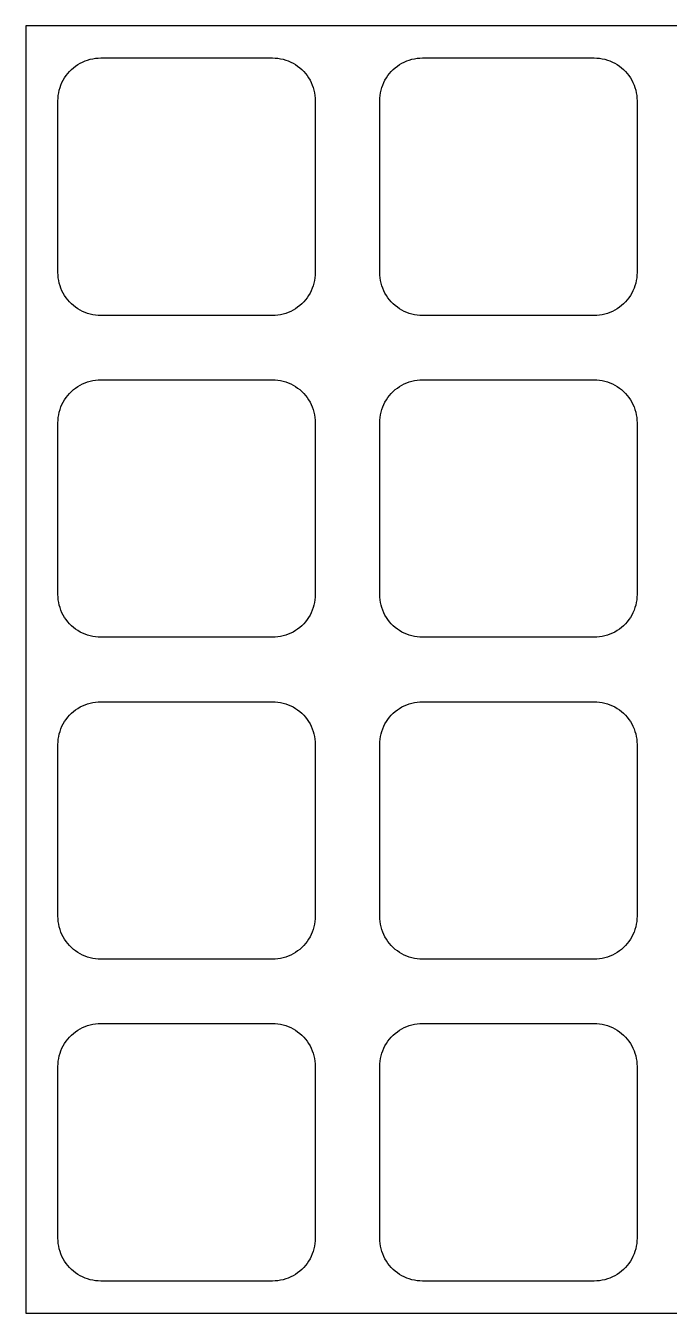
# Model space of a CAD drawing. Header units: metres. Extents: x 0 to 120, y 58 to 118.
# Drawn here: x 0 to 30, y 58 to 118 of the extents above; entities that cross this region are included whole.
import ezdxf

# ---------------------------------------------------------------- set-up
doc = ezdxf.new("R2010")
doc.units = ezdxf.units.M

msp = doc.modelspace()

# ---------------------------------------------------------------- linework, layer by layer
for p, q in [((120, 118), (0, 118)), ((0, 118), (0, 58)), ((2.76375, 116.36), (2.88196, 116.402)), ((2.88196, 116.402), (3.00261, 116.437)), ((3.00261, 116.437), (3.12523, 116.465)), ((3.12523, 116.465), (3.24933, 116.484)), ((3.24933, 116.484), (3.3744, 116.496)), ((3.3744, 116.496), (3.5, 116.5)), ((3.5, 116.5), (11.5, 116.5)), ((11.5, 116.5), (11.6256, 116.496)), ((11.6256, 116.496), (11.7507, 116.484)), ((11.7507, 116.484), (11.8748, 116.465)), ((11.8748, 116.465), (11.9974, 116.437)), ((11.9974, 116.437), (12.118, 116.402)), ((12.118, 116.402), (12.2362, 116.36)), ((17.7637, 116.36), (17.882, 116.402)), ((17.882, 116.402), (18.0026, 116.437)), ((18.0026, 116.437), (18.1252, 116.465)), ((18.1252, 116.465), (18.2493, 116.484)), ((18.2493, 116.484), (18.3744, 116.496)), ((18.3744, 116.496), (18.5, 116.5)), ((18.5, 116.5), (26.5, 116.5)), ((26.5, 116.5), (26.6256, 116.496)), ((26.6256, 116.496), (26.7507, 116.484)), ((26.7507, 116.484), (26.8748, 116.465)), ((26.8748, 116.465), (26.9974, 116.437)), ((26.9974, 116.437), (27.118, 116.402)), ((27.118, 116.402), (27.2362, 116.36)), ((1.95897, 115.775), (2.04205, 115.869)), ((2.04205, 115.869), (2.13091, 115.958)), ((2.13091, 115.958), (2.22514, 116.041)), ((2.22514, 116.041), (2.32442, 116.118)), ((2.32442, 116.118), (2.42834, 116.189)), ((2.42834, 116.189), (2.53648, 116.253)), ((2.53648, 116.253), (2.64844, 116.31)), ((2.64844, 116.31), (2.76375, 116.36)), ((12.2362, 116.36), (12.3515, 116.31)), ((12.3515, 116.31), (12.4635, 116.253)), ((12.4635, 116.253), (12.5716, 116.189)), ((12.5716, 116.189), (12.6756, 116.118)), ((12.6756, 116.118), (12.7748, 116.041)), ((12.7748, 116.041), (12.8691, 115.958)), ((12.8691, 115.958), (12.9579, 115.869)), ((12.9579, 115.869), (13.041, 115.775)), ((16.959, 115.775), (17.0421, 115.869)), ((17.0421, 115.869), (17.1309, 115.958)), ((17.1309, 115.958), (17.2251, 116.041)), ((17.2251, 116.041), (17.3244, 116.118)), ((17.3244, 116.118), (17.4283, 116.189)), ((17.4283, 116.189), (17.5365, 116.253)), ((17.5365, 116.253), (17.6484, 116.31)), ((17.6484, 116.31), (17.7637, 116.36)), ((27.2362, 116.36), (27.3515, 116.31)), ((27.3515, 116.31), (27.4635, 116.253)), ((27.4635, 116.253), (27.5716, 116.189)), ((27.5716, 116.189), (27.6756, 116.118)), ((27.6756, 116.118), (27.7748, 116.041)), ((27.7748, 116.041), (27.8691, 115.958)), ((27.8691, 115.958), (27.9579, 115.869)), ((27.9579, 115.869), (28.041, 115.775)), ((1.59789, 115.118), (1.64044, 115.236)), ((1.64044, 115.236), (1.69034, 115.352)), ((1.69034, 115.352), (1.74738, 115.464)), ((1.74738, 115.464), (1.81134, 115.572)), ((1.81134, 115.572), (1.88196, 115.676)), ((1.88196, 115.676), (1.95897, 115.775)), ((13.041, 115.775), (13.118, 115.676)), ((13.118, 115.676), (13.1886, 115.572)), ((13.1886, 115.572), (13.2526, 115.464)), ((13.2526, 115.464), (13.3096, 115.352)), ((13.3096, 115.352), (13.3595, 115.236)), ((13.3595, 115.236), (13.4021, 115.118)), ((16.5979, 115.118), (16.6404, 115.236)), ((16.6404, 115.236), (16.6903, 115.352)), ((16.6903, 115.352), (16.7474, 115.464)), ((16.7474, 115.464), (16.8113, 115.572)), ((16.8113, 115.572), (16.882, 115.676)), ((16.882, 115.676), (16.959, 115.775)), ((28.041, 115.775), (28.118, 115.676)), ((28.118, 115.676), (28.1886, 115.572)), ((28.1886, 115.572), (28.2526, 115.464)), ((28.2526, 115.464), (28.3096, 115.352)), ((28.3096, 115.352), (28.3595, 115.236)), ((28.3595, 115.236), (28.4021, 115.118)), ((1.5, 114.5), (1.50394, 114.626)), ((1.50394, 114.626), (1.51576, 114.751)), ((1.51576, 114.751), (1.53542, 114.875)), ((1.53542, 114.875), (1.56282, 114.997)), ((1.56282, 114.997), (1.59789, 115.118)), ((13.4021, 115.118), (13.4372, 114.997)), ((13.4372, 114.997), (13.4646, 114.875)), ((13.4646, 114.875), (13.4842, 114.751)), ((13.4842, 114.751), (13.496, 114.626)), ((13.496, 114.626), (13.5, 114.5)), ((16.5, 114.5), (16.5039, 114.626)), ((16.5039, 114.626), (16.5158, 114.751)), ((16.5158, 114.751), (16.5354, 114.875)), ((16.5354, 114.875), (16.5628, 114.997)), ((16.5628, 114.997), (16.5979, 115.118)), ((28.4021, 115.118), (28.4372, 114.997)), ((28.4372, 114.997), (28.4646, 114.875)), ((28.4646, 114.875), (28.4842, 114.751)), ((28.4842, 114.751), (28.496, 114.626)), ((28.496, 114.626), (28.5, 114.5)), ((1.5, 106.5), (1.5, 114.5)), ((13.5, 114.5), (13.5, 106.5)), ((16.5, 106.5), (16.5, 114.5)), ((28.5, 114.5), (28.5, 106.5)), ((1.50394, 106.374), (1.5, 106.5)), ((1.51576, 106.249), (1.50394, 106.374)), ((1.53542, 106.125), (1.51576, 106.249)), ((13.4842, 106.249), (13.4646, 106.125)), ((13.496, 106.374), (13.4842, 106.249)), ((13.5, 106.5), (13.496, 106.374)), ((16.5039, 106.374), (16.5, 106.5)), ((16.5158, 106.249), (16.5039, 106.374)), ((16.5354, 106.125), (16.5158, 106.249)), ((28.4842, 106.249), (28.4646, 106.125)), ((28.496, 106.374), (28.4842, 106.249)), ((28.5, 106.5), (28.496, 106.374)), ((1.56282, 106.003), (1.53542, 106.125)), ((1.59789, 105.882), (1.56282, 106.003)), ((1.64044, 105.764), (1.59789, 105.882)), ((1.69034, 105.648), (1.64044, 105.764)), ((1.74738, 105.536), (1.69034, 105.648)), ((13.3096, 105.648), (13.2526, 105.536)), ((13.3595, 105.764), (13.3096, 105.648)), ((13.4021, 105.882), (13.3595, 105.764)), ((13.4372, 106.003), (13.4021, 105.882)), ((13.4646, 106.125), (13.4372, 106.003)), ((16.5628, 106.003), (16.5354, 106.125)), ((16.5979, 105.882), (16.5628, 106.003)), ((16.6404, 105.764), (16.5979, 105.882)), ((16.6903, 105.648), (16.6404, 105.764)), ((16.7474, 105.536), (16.6903, 105.648)), ((28.3096, 105.648), (28.2526, 105.536)), ((28.3595, 105.764), (28.3096, 105.648)), ((28.4021, 105.882), (28.3595, 105.764)), ((28.4372, 106.003), (28.4021, 105.882)), ((28.4646, 106.125), (28.4372, 106.003)), ((1.81134, 105.428), (1.74738, 105.536)), ((1.88196, 105.324), (1.81134, 105.428)), ((1.95897, 105.225), (1.88196, 105.324)), ((2.04205, 105.131), (1.95897, 105.225)), ((2.13091, 105.042), (2.04205, 105.131)), ((2.22514, 104.959), (2.13091, 105.042)), ((12.8691, 105.042), (12.7748, 104.959)), ((12.9579, 105.131), (12.8691, 105.042)), ((13.041, 105.225), (12.9579, 105.131)), ((13.118, 105.324), (13.041, 105.225)), ((13.1886, 105.428), (13.118, 105.324)), ((13.2526, 105.536), (13.1886, 105.428)), ((16.8113, 105.428), (16.7474, 105.536)), ((16.882, 105.324), (16.8113, 105.428)), ((16.959, 105.225), (16.882, 105.324)), ((17.0421, 105.131), (16.959, 105.225)), ((17.1309, 105.042), (17.0421, 105.131)), ((17.2251, 104.959), (17.1309, 105.042)), ((27.8691, 105.042), (27.7748, 104.959)), ((27.9579, 105.131), (27.8691, 105.042)), ((28.041, 105.225), (27.9579, 105.131)), ((28.118, 105.324), (28.041, 105.225)), ((28.1886, 105.428), (28.118, 105.324)), ((28.2526, 105.536), (28.1886, 105.428)), ((2.32442, 104.882), (2.22514, 104.959)), ((2.42834, 104.811), (2.32442, 104.882)), ((2.53648, 104.747), (2.42834, 104.811)), ((2.64844, 104.69), (2.53648, 104.747)), ((2.76375, 104.64), (2.64844, 104.69)), ((2.88196, 104.598), (2.76375, 104.64)), ((3.00261, 104.563), (2.88196, 104.598)), ((3.12523, 104.535), (3.00261, 104.563)), ((3.24933, 104.516), (3.12523, 104.535)), ((3.3744, 104.504), (3.24933, 104.516)), ((3.5, 104.5), (3.3744, 104.504)), ((11.5, 104.5), (3.5, 104.5)), ((11.6256, 104.504), (11.5, 104.5)), ((11.7507, 104.516), (11.6256, 104.504)), ((11.8748, 104.535), (11.7507, 104.516)), ((11.9974, 104.563), (11.8748, 104.535)), ((12.118, 104.598), (11.9974, 104.563)), ((12.2362, 104.64), (12.118, 104.598)), ((12.3515, 104.69), (12.2362, 104.64)), ((12.4635, 104.747), (12.3515, 104.69)), ((12.5716, 104.811), (12.4635, 104.747)), ((12.6756, 104.882), (12.5716, 104.811)), ((12.7748, 104.959), (12.6756, 104.882)), ((17.3244, 104.882), (17.2251, 104.959)), ((17.4283, 104.811), (17.3244, 104.882)), ((17.5365, 104.747), (17.4283, 104.811)), ((17.6484, 104.69), (17.5365, 104.747)), ((17.7637, 104.64), (17.6484, 104.69)), ((17.882, 104.598), (17.7637, 104.64)), ((18.0026, 104.563), (17.882, 104.598)), ((18.1252, 104.535), (18.0026, 104.563)), ((18.2493, 104.516), (18.1252, 104.535)), ((18.3744, 104.504), (18.2493, 104.516)), ((18.5, 104.5), (18.3744, 104.504)), ((26.5, 104.5), (18.5, 104.5)), ((26.6256, 104.504), (26.5, 104.5)), ((26.7507, 104.516), (26.6256, 104.504)), ((26.8748, 104.535), (26.7507, 104.516)), ((26.9974, 104.563), (26.8748, 104.535)), ((27.118, 104.598), (26.9974, 104.563)), ((27.2362, 104.64), (27.118, 104.598)), ((27.3515, 104.69), (27.2362, 104.64)), ((27.4635, 104.747), (27.3515, 104.69)), ((27.5716, 104.811), (27.4635, 104.747)), ((27.6756, 104.882), (27.5716, 104.811)), ((27.7748, 104.959), (27.6756, 104.882)), ((2.76375, 101.36), (2.88196, 101.402)), ((2.88196, 101.402), (3.00261, 101.437)), ((3.00261, 101.437), (3.12523, 101.465)), ((3.12523, 101.465), (3.24933, 101.484)), ((3.24933, 101.484), (3.3744, 101.496)), ((3.3744, 101.496), (3.5, 101.5)), ((3.5, 101.5), (11.5, 101.5)), ((11.5, 101.5), (11.6256, 101.496)), ((11.6256, 101.496), (11.7507, 101.484)), ((11.7507, 101.484), (11.8748, 101.465)), ((11.8748, 101.465), (11.9974, 101.437)), ((11.9974, 101.437), (12.118, 101.402)), ((12.118, 101.402), (12.2362, 101.36)), ((17.7637, 101.36), (17.882, 101.402)), ((17.882, 101.402), (18.0026, 101.437)), ((18.0026, 101.437), (18.1252, 101.465)), ((18.1252, 101.465), (18.2493, 101.484)), ((18.2493, 101.484), (18.3744, 101.496)), ((18.3744, 101.496), (18.5, 101.5)), ((18.5, 101.5), (26.5, 101.5)), ((26.5, 101.5), (26.6256, 101.496)), ((26.6256, 101.496), (26.7507, 101.484)), ((26.7507, 101.484), (26.8748, 101.465)), ((26.8748, 101.465), (26.9974, 101.437)), ((26.9974, 101.437), (27.118, 101.402)), ((27.118, 101.402), (27.2362, 101.36)), ((1.95897, 100.775), (2.04205, 100.869)), ((2.04205, 100.869), (2.13091, 100.958)), ((2.13091, 100.958), (2.22514, 101.041)), ((2.22514, 101.041), (2.32442, 101.118)), ((2.32442, 101.118), (2.42834, 101.189)), ((2.42834, 101.189), (2.53648, 101.253)), ((2.53648, 101.253), (2.64844, 101.31)), ((2.64844, 101.31), (2.76375, 101.36)), ((12.2362, 101.36), (12.3515, 101.31)), ((12.3515, 101.31), (12.4635, 101.253)), ((12.4635, 101.253), (12.5716, 101.189)), ((12.5716, 101.189), (12.6756, 101.118)), ((12.6756, 101.118), (12.7748, 101.041)), ((12.7748, 101.041), (12.8691, 100.958)), ((12.8691, 100.958), (12.9579, 100.869)), ((12.9579, 100.869), (13.041, 100.775)), ((16.959, 100.775), (17.0421, 100.869)), ((17.0421, 100.869), (17.1309, 100.958)), ((17.1309, 100.958), (17.2251, 101.041)), ((17.2251, 101.041), (17.3244, 101.118)), ((17.3244, 101.118), (17.4283, 101.189)), ((17.4283, 101.189), (17.5365, 101.253)), ((17.5365, 101.253), (17.6484, 101.31)), ((17.6484, 101.31), (17.7637, 101.36)), ((27.2362, 101.36), (27.3515, 101.31)), ((27.3515, 101.31), (27.4635, 101.253)), ((27.4635, 101.253), (27.5716, 101.189)), ((27.5716, 101.189), (27.6756, 101.118)), ((27.6756, 101.118), (27.7748, 101.041)), ((27.7748, 101.041), (27.8691, 100.958)), ((27.8691, 100.958), (27.9579, 100.869)), ((27.9579, 100.869), (28.041, 100.775)), ((1.59789, 100.118), (1.64044, 100.236)), ((1.64044, 100.236), (1.69034, 100.352)), ((1.69034, 100.352), (1.74738, 100.464)), ((1.74738, 100.464), (1.81134, 100.572)), ((1.81134, 100.572), (1.88196, 100.676)), ((1.88196, 100.676), (1.95897, 100.775)), ((13.041, 100.775), (13.118, 100.676)), ((13.118, 100.676), (13.1886, 100.572)), ((13.1886, 100.572), (13.2526, 100.464)), ((13.2526, 100.464), (13.3096, 100.352)), ((13.3096, 100.352), (13.3595, 100.236)), ((13.3595, 100.236), (13.4021, 100.118)), ((16.5979, 100.118), (16.6404, 100.236)), ((16.6404, 100.236), (16.6903, 100.352)), ((16.6903, 100.352), (16.7474, 100.464)), ((16.7474, 100.464), (16.8113, 100.572)), ((16.8113, 100.572), (16.882, 100.676)), ((16.882, 100.676), (16.959, 100.775)), ((28.041, 100.775), (28.118, 100.676)), ((28.118, 100.676), (28.1886, 100.572)), ((28.1886, 100.572), (28.2526, 100.464)), ((28.2526, 100.464), (28.3096, 100.352)), ((28.3096, 100.352), (28.3595, 100.236)), ((28.3595, 100.236), (28.4021, 100.118)), ((1.5, 99.5), (1.50394, 99.6256)), ((1.50394, 99.6256), (1.51576, 99.7507)), ((1.51576, 99.7507), (1.53542, 99.8748)), ((1.53542, 99.8748), (1.56282, 99.9974)), ((1.56282, 99.9974), (1.59789, 100.118)), ((13.4021, 100.118), (13.4372, 99.9974)), ((13.4372, 99.9974), (13.4646, 99.8748)), ((13.4646, 99.8748), (13.4842, 99.7507)), ((13.4842, 99.7507), (13.496, 99.6256)), ((13.496, 99.6256), (13.5, 99.5)), ((16.5, 99.5), (16.5039, 99.6256)), ((16.5039, 99.6256), (16.5158, 99.7507)), ((16.5158, 99.7507), (16.5354, 99.8748)), ((16.5354, 99.8748), (16.5628, 99.9974)), ((16.5628, 99.9974), (16.5979, 100.118)), ((28.4021, 100.118), (28.4372, 99.9974)), ((28.4372, 99.9974), (28.4646, 99.8748)), ((28.4646, 99.8748), (28.4842, 99.7507)), ((28.4842, 99.7507), (28.496, 99.6256)), ((28.496, 99.6256), (28.5, 99.5)), ((1.5, 91.5), (1.5, 99.5)), ((13.5, 99.5), (13.5, 91.5)), ((16.5, 91.5), (16.5, 99.5)), ((28.5, 99.5), (28.5, 91.5)), ((1.50394, 91.3744), (1.5, 91.5)), ((1.51576, 91.2493), (1.50394, 91.3744)), ((1.53542, 91.1252), (1.51576, 91.2493)), ((13.4842, 91.2493), (13.4646, 91.1252)), ((13.496, 91.3744), (13.4842, 91.2493)), ((13.5, 91.5), (13.496, 91.3744)), ((16.5039, 91.3744), (16.5, 91.5)), ((16.5158, 91.2493), (16.5039, 91.3744)), ((16.5354, 91.1252), (16.5158, 91.2493)), ((28.4842, 91.2493), (28.4646, 91.1252)), ((28.496, 91.3744), (28.4842, 91.2493)), ((28.5, 91.5), (28.496, 91.3744)), ((1.56282, 91.0026), (1.53542, 91.1252)), ((1.59789, 90.882), (1.56282, 91.0026)), ((1.64044, 90.7637), (1.59789, 90.882)), ((1.69034, 90.6484), (1.64044, 90.7637)), ((1.74738, 90.5365), (1.69034, 90.6484)), ((13.3096, 90.6484), (13.2526, 90.5365)), ((13.3595, 90.7637), (13.3096, 90.6484)), ((13.4021, 90.882), (13.3595, 90.7637)), ((13.4372, 91.0026), (13.4021, 90.882)), ((13.4646, 91.1252), (13.4372, 91.0026)), ((16.5628, 91.0026), (16.5354, 91.1252)), ((16.5979, 90.882), (16.5628, 91.0026)), ((16.6404, 90.7637), (16.5979, 90.882)), ((16.6903, 90.6484), (16.6404, 90.7637)), ((16.7474, 90.5365), (16.6903, 90.6484)), ((28.3096, 90.6484), (28.2526, 90.5365)), ((28.3595, 90.7637), (28.3096, 90.6484)), ((28.4021, 90.882), (28.3595, 90.7637)), ((28.4372, 91.0026), (28.4021, 90.882)), ((28.4646, 91.1252), (28.4372, 91.0026)), ((1.81134, 90.4283), (1.74738, 90.5365)), ((1.88196, 90.3244), (1.81134, 90.4283)), ((1.95897, 90.2251), (1.88196, 90.3244)), ((2.04205, 90.1309), (1.95897, 90.2251)), ((2.13091, 90.0421), (2.04205, 90.1309)), ((2.22514, 89.959), (2.13091, 90.0421)), ((12.8691, 90.0421), (12.7748, 89.959)), ((12.9579, 90.1309), (12.8691, 90.0421)), ((13.041, 90.2251), (12.9579, 90.1309)), ((13.118, 90.3244), (13.041, 90.2251)), ((13.1886, 90.4283), (13.118, 90.3244)), ((13.2526, 90.5365), (13.1886, 90.4283)), ((16.8113, 90.4283), (16.7474, 90.5365)), ((16.882, 90.3244), (16.8113, 90.4283)), ((16.959, 90.2251), (16.882, 90.3244)), ((17.0421, 90.1309), (16.959, 90.2251)), ((17.1309, 90.0421), (17.0421, 90.1309)), ((17.2251, 89.959), (17.1309, 90.0421)), ((27.8691, 90.0421), (27.7748, 89.959)), ((27.9579, 90.1309), (27.8691, 90.0421)), ((28.041, 90.2251), (27.9579, 90.1309)), ((28.118, 90.3244), (28.041, 90.2251)), ((28.1886, 90.4283), (28.118, 90.3244)), ((28.2526, 90.5365), (28.1886, 90.4283)), ((2.32442, 89.882), (2.22514, 89.959)), ((2.42834, 89.8113), (2.32442, 89.882)), ((2.53648, 89.7474), (2.42834, 89.8113)), ((2.64844, 89.6903), (2.53648, 89.7474)), ((2.76375, 89.6404), (2.64844, 89.6903)), ((2.88196, 89.5979), (2.76375, 89.6404)), ((3.00261, 89.5628), (2.88196, 89.5979)), ((3.12523, 89.5354), (3.00261, 89.5628)), ((3.24933, 89.5158), (3.12523, 89.5354)), ((3.3744, 89.5039), (3.24933, 89.5158)), ((3.5, 89.5), (3.3744, 89.5039)), ((11.5, 89.5), (3.5, 89.5)), ((11.6256, 89.5039), (11.5, 89.5)), ((11.7507, 89.5158), (11.6256, 89.5039)), ((11.8748, 89.5354), (11.7507, 89.5158)), ((11.9974, 89.5628), (11.8748, 89.5354)), ((12.118, 89.5979), (11.9974, 89.5628)), ((12.2362, 89.6404), (12.118, 89.5979)), ((12.3515, 89.6903), (12.2362, 89.6404)), ((12.4635, 89.7474), (12.3515, 89.6903)), ((12.5716, 89.8113), (12.4635, 89.7474)), ((12.6756, 89.882), (12.5716, 89.8113)), ((12.7748, 89.959), (12.6756, 89.882)), ((17.3244, 89.882), (17.2251, 89.959)), ((17.4283, 89.8113), (17.3244, 89.882)), ((17.5365, 89.7474), (17.4283, 89.8113)), ((17.6484, 89.6903), (17.5365, 89.7474)), ((17.7637, 89.6404), (17.6484, 89.6903)), ((17.882, 89.5979), (17.7637, 89.6404)), ((18.0026, 89.5628), (17.882, 89.5979)), ((18.1252, 89.5354), (18.0026, 89.5628)), ((18.2493, 89.5158), (18.1252, 89.5354)), ((18.3744, 89.5039), (18.2493, 89.5158)), ((18.5, 89.5), (18.3744, 89.5039)), ((26.5, 89.5), (18.5, 89.5)), ((26.6256, 89.5039), (26.5, 89.5)), ((26.7507, 89.5158), (26.6256, 89.5039)), ((26.8748, 89.5354), (26.7507, 89.5158)), ((26.9974, 89.5628), (26.8748, 89.5354)), ((27.118, 89.5979), (26.9974, 89.5628)), ((27.2362, 89.6404), (27.118, 89.5979)), ((27.3515, 89.6903), (27.2362, 89.6404)), ((27.4635, 89.7474), (27.3515, 89.6903)), ((27.5716, 89.8113), (27.4635, 89.7474)), ((27.6756, 89.882), (27.5716, 89.8113)), ((27.7748, 89.959), (27.6756, 89.882)), ((2.76375, 86.3595), (2.88196, 86.4021)), ((2.88196, 86.4021), (3.00261, 86.4372)), ((3.00261, 86.4372), (3.12523, 86.4646)), ((3.12523, 86.4646), (3.24933, 86.4842)), ((3.24933, 86.4842), (3.3744, 86.496)), ((3.3744, 86.496), (3.5, 86.5)), ((3.5, 86.5), (11.5, 86.5)), ((11.5, 86.5), (11.6256, 86.496)), ((11.6256, 86.496), (11.7507, 86.4842)), ((11.7507, 86.4842), (11.8748, 86.4646)), ((11.8748, 86.4646), (11.9974, 86.4372)), ((11.9974, 86.4372), (12.118, 86.4021)), ((12.118, 86.4021), (12.2362, 86.3595)), ((17.7637, 86.3595), (17.882, 86.4021)), ((17.882, 86.4021), (18.0026, 86.4372)), ((18.0026, 86.4372), (18.1252, 86.4646)), ((18.1252, 86.4646), (18.2493, 86.4842)), ((18.2493, 86.4842), (18.3744, 86.496)), ((18.3744, 86.496), (18.5, 86.5)), ((18.5, 86.5), (26.5, 86.5)), ((26.5, 86.5), (26.6256, 86.496)), ((26.6256, 86.496), (26.7507, 86.4842)), ((26.7507, 86.4842), (26.8748, 86.4646)), ((26.8748, 86.4646), (26.9974, 86.4372)), ((26.9974, 86.4372), (27.118, 86.4021)), ((27.118, 86.4021), (27.2362, 86.3595)), ((1.95897, 85.7748), (2.04205, 85.8691)), ((2.04205, 85.8691), (2.13091, 85.9579)), ((2.13091, 85.9579), (2.22514, 86.041)), ((2.22514, 86.041), (2.32442, 86.118)), ((2.32442, 86.118), (2.42834, 86.1886)), ((2.42834, 86.1886), (2.53648, 86.2526)), ((2.53648, 86.2526), (2.64844, 86.3096)), ((2.64844, 86.3096), (2.76375, 86.3595)), ((12.2362, 86.3595), (12.3515, 86.3096)), ((12.3515, 86.3096), (12.4635, 86.2526)), ((12.4635, 86.2526), (12.5716, 86.1886)), ((12.5716, 86.1886), (12.6756, 86.118)), ((12.6756, 86.118), (12.7748, 86.041)), ((12.7748, 86.041), (12.8691, 85.9579)), ((12.8691, 85.9579), (12.9579, 85.8691)), ((12.9579, 85.8691), (13.041, 85.7748)), ((16.959, 85.7748), (17.0421, 85.8691)), ((17.0421, 85.8691), (17.1309, 85.9579)), ((17.1309, 85.9579), (17.2251, 86.041)), ((17.2251, 86.041), (17.3244, 86.118)), ((17.3244, 86.118), (17.4283, 86.1886)), ((17.4283, 86.1886), (17.5365, 86.2526)), ((17.5365, 86.2526), (17.6484, 86.3096)), ((17.6484, 86.3096), (17.7637, 86.3595)), ((27.2362, 86.3595), (27.3515, 86.3096)), ((27.3515, 86.3096), (27.4635, 86.2526)), ((27.4635, 86.2526), (27.5716, 86.1886)), ((27.5716, 86.1886), (27.6756, 86.118)), ((27.6756, 86.118), (27.7748, 86.041)), ((27.7748, 86.041), (27.8691, 85.9579)), ((27.8691, 85.9579), (27.9579, 85.8691)), ((27.9579, 85.8691), (28.041, 85.7748)), ((1.59789, 85.118), (1.64044, 85.2362)), ((1.64044, 85.2362), (1.69034, 85.3515)), ((1.69034, 85.3515), (1.74738, 85.4635)), ((1.74738, 85.4635), (1.81134, 85.5716)), ((1.81134, 85.5716), (1.88196, 85.6756)), ((1.88196, 85.6756), (1.95897, 85.7748)), ((13.041, 85.7748), (13.118, 85.6756)), ((13.118, 85.6756), (13.1886, 85.5716)), ((13.1886, 85.5716), (13.2526, 85.4635)), ((13.2526, 85.4635), (13.3096, 85.3515)), ((13.3096, 85.3515), (13.3595, 85.2362)), ((13.3595, 85.2362), (13.4021, 85.118)), ((16.5979, 85.118), (16.6404, 85.2362)), ((16.6404, 85.2362), (16.6903, 85.3515)), ((16.6903, 85.3515), (16.7474, 85.4635)), ((16.7474, 85.4635), (16.8113, 85.5716)), ((16.8113, 85.5716), (16.882, 85.6756)), ((16.882, 85.6756), (16.959, 85.7748)), ((28.041, 85.7748), (28.118, 85.6756)), ((28.118, 85.6756), (28.1886, 85.5716)), ((28.1886, 85.5716), (28.2526, 85.4635)), ((28.2526, 85.4635), (28.3096, 85.3515)), ((28.3096, 85.3515), (28.3595, 85.2362)), ((28.3595, 85.2362), (28.4021, 85.118)), ((1.5, 84.5), (1.50394, 84.6256)), ((1.50394, 84.6256), (1.51576, 84.7507)), ((1.51576, 84.7507), (1.53542, 84.8748)), ((1.53542, 84.8748), (1.56282, 84.9974)), ((1.56282, 84.9974), (1.59789, 85.118)), ((13.4021, 85.118), (13.4372, 84.9974)), ((13.4372, 84.9974), (13.4646, 84.8748)), ((13.4646, 84.8748), (13.4842, 84.7507)), ((13.4842, 84.7507), (13.496, 84.6256)), ((13.496, 84.6256), (13.5, 84.5)), ((16.5, 84.5), (16.5039, 84.6256)), ((16.5039, 84.6256), (16.5158, 84.7507)), ((16.5158, 84.7507), (16.5354, 84.8748)), ((16.5354, 84.8748), (16.5628, 84.9974)), ((16.5628, 84.9974), (16.5979, 85.118)), ((28.4021, 85.118), (28.4372, 84.9974)), ((28.4372, 84.9974), (28.4646, 84.8748)), ((28.4646, 84.8748), (28.4842, 84.7507)), ((28.4842, 84.7507), (28.496, 84.6256)), ((28.496, 84.6256), (28.5, 84.5)), ((1.5, 76.5), (1.5, 84.5)), ((13.5, 84.5), (13.5, 76.5)), ((16.5, 76.5), (16.5, 84.5)), ((28.5, 84.5), (28.5, 76.5)), ((1.50394, 76.3744), (1.5, 76.5)), ((1.51576, 76.2493), (1.50394, 76.3744)), ((1.53542, 76.1252), (1.51576, 76.2493)), ((13.4842, 76.2493), (13.4646, 76.1252)), ((13.496, 76.3744), (13.4842, 76.2493)), ((13.5, 76.5), (13.496, 76.3744)), ((16.5039, 76.3744), (16.5, 76.5)), ((16.5158, 76.2493), (16.5039, 76.3744)), ((16.5354, 76.1252), (16.5158, 76.2493)), ((28.4842, 76.2493), (28.4646, 76.1252)), ((28.496, 76.3744), (28.4842, 76.2493)), ((28.5, 76.5), (28.496, 76.3744)), ((1.56282, 76.0026), (1.53542, 76.1252)), ((1.59789, 75.882), (1.56282, 76.0026)), ((1.64044, 75.7637), (1.59789, 75.882)), ((1.69034, 75.6484), (1.64044, 75.7637)), ((1.74738, 75.5365), (1.69034, 75.6484)), ((13.3096, 75.6484), (13.2526, 75.5365)), ((13.3595, 75.7637), (13.3096, 75.6484)), ((13.4021, 75.882), (13.3595, 75.7637)), ((13.4372, 76.0026), (13.4021, 75.882)), ((13.4646, 76.1252), (13.4372, 76.0026)), ((16.5628, 76.0026), (16.5354, 76.1252)), ((16.5979, 75.882), (16.5628, 76.0026)), ((16.6404, 75.7637), (16.5979, 75.882)), ((16.6903, 75.6484), (16.6404, 75.7637)), ((16.7474, 75.5365), (16.6903, 75.6484)), ((28.3096, 75.6484), (28.2526, 75.5365)), ((28.3595, 75.7637), (28.3096, 75.6484)), ((28.4021, 75.882), (28.3595, 75.7637)), ((28.4372, 76.0026), (28.4021, 75.882)), ((28.4646, 76.1252), (28.4372, 76.0026)), ((1.81134, 75.4283), (1.74738, 75.5365)), ((1.88196, 75.3244), (1.81134, 75.4283)), ((1.95897, 75.2251), (1.88196, 75.3244)), ((2.04205, 75.1309), (1.95897, 75.2251)), ((2.13091, 75.0421), (2.04205, 75.1309)), ((2.22514, 74.959), (2.13091, 75.0421)), ((12.8691, 75.0421), (12.7748, 74.959)), ((12.9579, 75.1309), (12.8691, 75.0421)), ((13.041, 75.2251), (12.9579, 75.1309)), ((13.118, 75.3244), (13.041, 75.2251)), ((13.1886, 75.4283), (13.118, 75.3244)), ((13.2526, 75.5365), (13.1886, 75.4283)), ((16.8113, 75.4283), (16.7474, 75.5365)), ((16.882, 75.3244), (16.8113, 75.4283)), ((16.959, 75.2251), (16.882, 75.3244)), ((17.0421, 75.1309), (16.959, 75.2251)), ((17.1309, 75.0421), (17.0421, 75.1309)), ((17.2251, 74.959), (17.1309, 75.0421)), ((27.8691, 75.0421), (27.7748, 74.959)), ((27.9579, 75.1309), (27.8691, 75.0421)), ((28.041, 75.2251), (27.9579, 75.1309)), ((28.118, 75.3244), (28.041, 75.2251)), ((28.1886, 75.4283), (28.118, 75.3244)), ((28.2526, 75.5365), (28.1886, 75.4283)), ((2.32442, 74.882), (2.22514, 74.959)), ((2.42834, 74.8113), (2.32442, 74.882)), ((2.53648, 74.7474), (2.42834, 74.8113)), ((2.64844, 74.6903), (2.53648, 74.7474)), ((2.76375, 74.6404), (2.64844, 74.6903)), ((2.88196, 74.5979), (2.76375, 74.6404)), ((3.00261, 74.5628), (2.88196, 74.5979)), ((3.12523, 74.5354), (3.00261, 74.5628)), ((3.24933, 74.5158), (3.12523, 74.5354)), ((3.3744, 74.5039), (3.24933, 74.5158)), ((3.5, 74.5), (3.3744, 74.5039)), ((11.5, 74.5), (3.5, 74.5)), ((11.6256, 74.5039), (11.5, 74.5)), ((11.7507, 74.5158), (11.6256, 74.5039)), ((11.8748, 74.5354), (11.7507, 74.5158)), ((11.9974, 74.5628), (11.8748, 74.5354)), ((12.118, 74.5979), (11.9974, 74.5628)), ((12.2362, 74.6404), (12.118, 74.5979)), ((12.3515, 74.6903), (12.2362, 74.6404)), ((12.4635, 74.7474), (12.3515, 74.6903)), ((12.5716, 74.8113), (12.4635, 74.7474)), ((12.6756, 74.882), (12.5716, 74.8113)), ((12.7748, 74.959), (12.6756, 74.882)), ((17.3244, 74.882), (17.2251, 74.959)), ((17.4283, 74.8113), (17.3244, 74.882)), ((17.5365, 74.7474), (17.4283, 74.8113)), ((17.6484, 74.6903), (17.5365, 74.7474)), ((17.7637, 74.6404), (17.6484, 74.6903)), ((17.882, 74.5979), (17.7637, 74.6404)), ((18.0026, 74.5628), (17.882, 74.5979)), ((18.1252, 74.5354), (18.0026, 74.5628)), ((18.2493, 74.5158), (18.1252, 74.5354)), ((18.3744, 74.5039), (18.2493, 74.5158)), ((18.5, 74.5), (18.3744, 74.5039)), ((26.5, 74.5), (18.5, 74.5)), ((26.6256, 74.5039), (26.5, 74.5)), ((26.7507, 74.5158), (26.6256, 74.5039)), ((26.8748, 74.5354), (26.7507, 74.5158)), ((26.9974, 74.5628), (26.8748, 74.5354)), ((27.118, 74.5979), (26.9974, 74.5628)), ((27.2362, 74.6404), (27.118, 74.5979)), ((27.3515, 74.6903), (27.2362, 74.6404)), ((27.4635, 74.7474), (27.3515, 74.6903)), ((27.5716, 74.8113), (27.4635, 74.7474)), ((27.6756, 74.882), (27.5716, 74.8113)), ((27.7748, 74.959), (27.6756, 74.882)), ((2.76375, 71.3595), (2.88196, 71.4021)), ((2.88196, 71.4021), (3.00261, 71.4372)), ((3.00261, 71.4372), (3.12523, 71.4646)), ((3.12523, 71.4646), (3.24933, 71.4842)), ((3.24933, 71.4842), (3.3744, 71.496)), ((3.3744, 71.496), (3.5, 71.5)), ((3.5, 71.5), (11.5, 71.5)), ((11.5, 71.5), (11.6256, 71.496)), ((11.6256, 71.496), (11.7507, 71.4842)), ((11.7507, 71.4842), (11.8748, 71.4646)), ((11.8748, 71.4646), (11.9974, 71.4372)), ((11.9974, 71.4372), (12.118, 71.4021)), ((12.118, 71.4021), (12.2362, 71.3595)), ((17.7637, 71.3595), (17.882, 71.4021)), ((17.882, 71.4021), (18.0026, 71.4372)), ((18.0026, 71.4372), (18.1252, 71.4646)), ((18.1252, 71.4646), (18.2493, 71.4842)), ((18.2493, 71.4842), (18.3744, 71.496)), ((18.3744, 71.496), (18.5, 71.5)), ((18.5, 71.5), (26.5, 71.5)), ((26.5, 71.5), (26.6256, 71.496)), ((26.6256, 71.496), (26.7507, 71.4842)), ((26.7507, 71.4842), (26.8748, 71.4646)), ((26.8748, 71.4646), (26.9974, 71.4372)), ((26.9974, 71.4372), (27.118, 71.4021)), ((27.118, 71.4021), (27.2362, 71.3595)), ((1.95897, 70.7748), (2.04205, 70.8691)), ((2.04205, 70.8691), (2.13091, 70.9579)), ((2.13091, 70.9579), (2.22514, 71.041)), ((2.22514, 71.041), (2.32442, 71.118)), ((2.32442, 71.118), (2.42834, 71.1886)), ((2.42834, 71.1886), (2.53648, 71.2526)), ((2.53648, 71.2526), (2.64844, 71.3096)), ((2.64844, 71.3096), (2.76375, 71.3595)), ((12.2362, 71.3595), (12.3515, 71.3096)), ((12.3515, 71.3096), (12.4635, 71.2526)), ((12.4635, 71.2526), (12.5716, 71.1886)), ((12.5716, 71.1886), (12.6756, 71.118)), ((12.6756, 71.118), (12.7748, 71.041)), ((12.7748, 71.041), (12.8691, 70.9579)), ((12.8691, 70.9579), (12.9579, 70.8691)), ((12.9579, 70.8691), (13.041, 70.7748)), ((16.959, 70.7748), (17.0421, 70.8691)), ((17.0421, 70.8691), (17.1309, 70.9579)), ((17.1309, 70.9579), (17.2251, 71.041)), ((17.2251, 71.041), (17.3244, 71.118)), ((17.3244, 71.118), (17.4283, 71.1886)), ((17.4283, 71.1886), (17.5365, 71.2526)), ((17.5365, 71.2526), (17.6484, 71.3096)), ((17.6484, 71.3096), (17.7637, 71.3595)), ((27.2362, 71.3595), (27.3515, 71.3096)), ((27.3515, 71.3096), (27.4635, 71.2526)), ((27.4635, 71.2526), (27.5716, 71.1886)), ((27.5716, 71.1886), (27.6756, 71.118)), ((27.6756, 71.118), (27.7748, 71.041)), ((27.7748, 71.041), (27.8691, 70.9579)), ((27.8691, 70.9579), (27.9579, 70.8691)), ((27.9579, 70.8691), (28.041, 70.7748)), ((1.59789, 70.118), (1.64044, 70.2362)), ((1.64044, 70.2362), (1.69034, 70.3515)), ((1.69034, 70.3515), (1.74738, 70.4635)), ((1.74738, 70.4635), (1.81134, 70.5716)), ((1.81134, 70.5716), (1.88196, 70.6756)), ((1.88196, 70.6756), (1.95897, 70.7748)), ((13.041, 70.7748), (13.118, 70.6756)), ((13.118, 70.6756), (13.1886, 70.5716)), ((13.1886, 70.5716), (13.2526, 70.4635)), ((13.2526, 70.4635), (13.3096, 70.3515)), ((13.3096, 70.3515), (13.3595, 70.2362)), ((13.3595, 70.2362), (13.4021, 70.118)), ((16.5979, 70.118), (16.6404, 70.2362)), ((16.6404, 70.2362), (16.6903, 70.3515)), ((16.6903, 70.3515), (16.7474, 70.4635)), ((16.7474, 70.4635), (16.8113, 70.5716)), ((16.8113, 70.5716), (16.882, 70.6756)), ((16.882, 70.6756), (16.959, 70.7748)), ((28.041, 70.7748), (28.118, 70.6756)), ((28.118, 70.6756), (28.1886, 70.5716)), ((28.1886, 70.5716), (28.2526, 70.4635)), ((28.2526, 70.4635), (28.3096, 70.3515)), ((28.3096, 70.3515), (28.3595, 70.2362)), ((28.3595, 70.2362), (28.4021, 70.118)), ((1.5, 69.5), (1.50394, 69.6256)), ((1.50394, 69.6256), (1.51576, 69.7507)), ((1.51576, 69.7507), (1.53542, 69.8748)), ((1.53542, 69.8748), (1.56282, 69.9974)), ((1.56282, 69.9974), (1.59789, 70.118)), ((13.4021, 70.118), (13.4372, 69.9974)), ((13.4372, 69.9974), (13.4646, 69.8748)), ((13.4646, 69.8748), (13.4842, 69.7507)), ((13.4842, 69.7507), (13.496, 69.6256)), ((13.496, 69.6256), (13.5, 69.5)), ((16.5, 69.5), (16.5039, 69.6256)), ((16.5039, 69.6256), (16.5158, 69.7507)), ((16.5158, 69.7507), (16.5354, 69.8748)), ((16.5354, 69.8748), (16.5628, 69.9974)), ((16.5628, 69.9974), (16.5979, 70.118)), ((28.4021, 70.118), (28.4372, 69.9974)), ((28.4372, 69.9974), (28.4646, 69.8748)), ((28.4646, 69.8748), (28.4842, 69.7507)), ((28.4842, 69.7507), (28.496, 69.6256)), ((28.496, 69.6256), (28.5, 69.5)), ((1.5, 61.5), (1.5, 69.5)), ((13.5, 69.5), (13.5, 61.5)), ((16.5, 61.5), (16.5, 69.5)), ((28.5, 69.5), (28.5, 61.5)), ((1.50394, 61.3744), (1.5, 61.5)), ((1.51576, 61.2493), (1.50394, 61.3744)), ((1.53542, 61.1252), (1.51576, 61.2493)), ((13.4842, 61.2493), (13.4646, 61.1252)), ((13.496, 61.3744), (13.4842, 61.2493)), ((13.5, 61.5), (13.496, 61.3744)), ((16.5039, 61.3744), (16.5, 61.5)), ((16.5158, 61.2493), (16.5039, 61.3744)), ((16.5354, 61.1252), (16.5158, 61.2493)), ((28.4842, 61.2493), (28.4646, 61.1252)), ((28.496, 61.3744), (28.4842, 61.2493)), ((28.5, 61.5), (28.496, 61.3744)), ((1.56282, 61.0026), (1.53542, 61.1252)), ((1.59789, 60.882), (1.56282, 61.0026)), ((1.64044, 60.7637), (1.59789, 60.882)), ((1.69034, 60.6484), (1.64044, 60.7637)), ((1.74738, 60.5365), (1.69034, 60.6484)), ((13.3096, 60.6484), (13.2526, 60.5365)), ((13.3595, 60.7637), (13.3096, 60.6484)), ((13.4021, 60.882), (13.3595, 60.7637)), ((13.4372, 61.0026), (13.4021, 60.882)), ((13.4646, 61.1252), (13.4372, 61.0026)), ((16.5628, 61.0026), (16.5354, 61.1252)), ((16.5979, 60.882), (16.5628, 61.0026)), ((16.6404, 60.7637), (16.5979, 60.882)), ((16.6903, 60.6484), (16.6404, 60.7637)), ((16.7474, 60.5365), (16.6903, 60.6484)), ((28.3096, 60.6484), (28.2526, 60.5365)), ((28.3595, 60.7637), (28.3096, 60.6484)), ((28.4021, 60.882), (28.3595, 60.7637)), ((28.4372, 61.0026), (28.4021, 60.882)), ((28.4646, 61.1252), (28.4372, 61.0026)), ((1.81134, 60.4283), (1.74738, 60.5365)), ((1.88196, 60.3244), (1.81134, 60.4283)), ((1.95897, 60.2251), (1.88196, 60.3244)), ((2.04205, 60.1309), (1.95897, 60.2251)), ((2.13091, 60.0421), (2.04205, 60.1309)), ((2.22514, 59.959), (2.13091, 60.0421)), ((12.8691, 60.0421), (12.7748, 59.959)), ((12.9579, 60.1309), (12.8691, 60.0421)), ((13.041, 60.2251), (12.9579, 60.1309)), ((13.118, 60.3244), (13.041, 60.2251)), ((13.1886, 60.4283), (13.118, 60.3244)), ((13.2526, 60.5365), (13.1886, 60.4283)), ((16.8113, 60.4283), (16.7474, 60.5365)), ((16.882, 60.3244), (16.8113, 60.4283)), ((16.959, 60.2251), (16.882, 60.3244)), ((17.0421, 60.1309), (16.959, 60.2251)), ((17.1309, 60.0421), (17.0421, 60.1309)), ((17.2251, 59.959), (17.1309, 60.0421)), ((27.8691, 60.0421), (27.7748, 59.959)), ((27.9579, 60.1309), (27.8691, 60.0421)), ((28.041, 60.2251), (27.9579, 60.1309)), ((28.118, 60.3244), (28.041, 60.2251)), ((28.1886, 60.4283), (28.118, 60.3244)), ((28.2526, 60.5365), (28.1886, 60.4283)), ((2.32442, 59.882), (2.22514, 59.959)), ((2.42834, 59.8113), (2.32442, 59.882)), ((2.53648, 59.7474), (2.42834, 59.8113)), ((2.64844, 59.6903), (2.53648, 59.7474)), ((2.76375, 59.6404), (2.64844, 59.6903)), ((2.88196, 59.5979), (2.76375, 59.6404)), ((3.00261, 59.5628), (2.88196, 59.5979)), ((3.12523, 59.5354), (3.00261, 59.5628)), ((3.24933, 59.5158), (3.12523, 59.5354)), ((3.3744, 59.5039), (3.24933, 59.5158)), ((3.5, 59.5), (3.3744, 59.5039)), ((11.5, 59.5), (3.5, 59.5)), ((11.6256, 59.5039), (11.5, 59.5)), ((11.7507, 59.5158), (11.6256, 59.5039)), ((11.8748, 59.5354), (11.7507, 59.5158)), ((11.9974, 59.5628), (11.8748, 59.5354)), ((12.118, 59.5979), (11.9974, 59.5628)), ((12.2362, 59.6404), (12.118, 59.5979)), ((12.3515, 59.6903), (12.2362, 59.6404)), ((12.4635, 59.7474), (12.3515, 59.6903)), ((12.5716, 59.8113), (12.4635, 59.7474)), ((12.6756, 59.882), (12.5716, 59.8113)), ((12.7748, 59.959), (12.6756, 59.882)), ((17.3244, 59.882), (17.2251, 59.959)), ((17.4283, 59.8113), (17.3244, 59.882)), ((17.5365, 59.7474), (17.4283, 59.8113)), ((17.6484, 59.6903), (17.5365, 59.7474)), ((17.7637, 59.6404), (17.6484, 59.6903)), ((17.882, 59.5979), (17.7637, 59.6404)), ((18.0026, 59.5628), (17.882, 59.5979)), ((18.1252, 59.5354), (18.0026, 59.5628)), ((18.2493, 59.5158), (18.1252, 59.5354)), ((18.3744, 59.5039), (18.2493, 59.5158)), ((18.5, 59.5), (18.3744, 59.5039)), ((26.5, 59.5), (18.5, 59.5)), ((26.6256, 59.5039), (26.5, 59.5)), ((26.7507, 59.5158), (26.6256, 59.5039)), ((26.8748, 59.5354), (26.7507, 59.5158)), ((26.9974, 59.5628), (26.8748, 59.5354)), ((27.118, 59.5979), (26.9974, 59.5628)), ((27.2362, 59.6404), (27.118, 59.5979)), ((27.3515, 59.6903), (27.2362, 59.6404)), ((27.4635, 59.7474), (27.3515, 59.6903)), ((27.5716, 59.8113), (27.4635, 59.7474)), ((27.6756, 59.882), (27.5716, 59.8113)), ((27.7748, 59.959), (27.6756, 59.882)), ((0, 58), (120, 58))]:
    msp.add_line(p, q)

doc.saveas('drawing.dxf')
